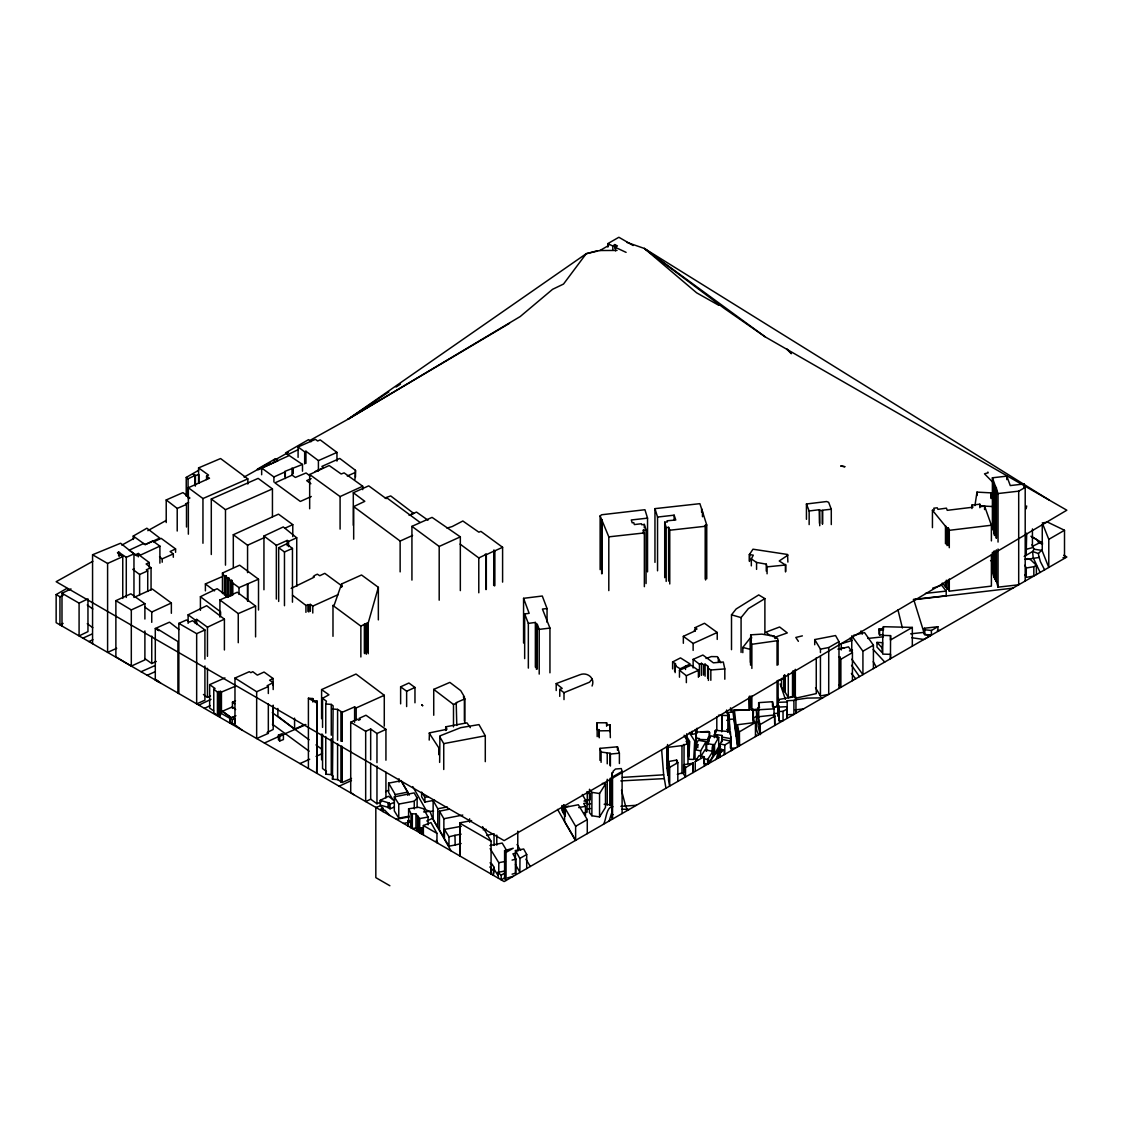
<?xml version="1.0" encoding="UTF-8"?>
<svg xmlns="http://www.w3.org/2000/svg" width="1123" height="1123" viewBox="0 0 1123 1123"><rect width="100%" height="100%" fill="white"/><g stroke="black" fill="none" stroke-linecap="round" stroke-linejoin="round"><path stroke-width="1.5" d="M890.567 635.618L890.455 658.752L890.567 654.344L882.734 654.119L882.734 635.393L890.567 635.618L890.455 640.026L912.325 627.406L912.325 646.132M696.162 731.915L695.825 747.455L696.162 731.915L709.497 732.224L709.497 738.457M700.57 756.818L705.076 749.743L712.838 751.399L707.616 759.527L707.616 764.216L703.854 763.331M882.173 648.013L882.496 642.665L876.993 642.398L876.993 647.073L882.173 652.688L882.173 648.013L876.993 642.398M882.734 635.393L883.408 626.704L912.325 627.406M709.006 741.882L709.497 732.224M734.33 710.55L736.379 726.918L736.379 736.281L734.33 719.913L734.33 710.55L753.463 709.441L752.761 716.334L754.502 722.791M753.112 722.243L753.463 709.441M753.449 721.064L753.084 710.354L759.148 709.554M756.074 709.947C758.165 718.257 753.407 726.876 758.783 734.695M974.932 505.603L976.996 492.113L991.272 492.885L991.146 498.57M1026.169 508.747L1026.675 505.954M707.785 744.409L707.785 739.72L709.006 737.193M592.074 679.092L589.519 682.194L563.999 692.666L559.745 689.438L562.216 688.399L556.208 683.584L580.044 674.698C587.132 671.849 595.415 677.955 592.074 686.027M317.093 701.117L316.7 773.242L317.093 701.117L313.022 700.471L312.798 698.562L308.404 698.225L308.404 768.441M351.513 778.45L342.248 782.478L337.588 779.615L332.464 779.222L333.124 705.82L331.271 704.402L325.768 703.981L325.768 733.094M332.464 779.222L333.124 776.035L331.271 774.617L325.768 774.196L325.768 736.52M609.143 821.011L611.544 813.277M325.768 703.981L326.386 701.187L322.554 698.295L328.941 694.8L321.599 689.592L356.005 674.039L384.277 695.291L384.277 726.118M325.768 774.196L326.386 771.417L322.554 768.511L322.554 734.26M354.952 479.353L355.486 470.34L339.75 458.437L321.88 466.424L323.564 467.659L315.198 471.435M721.598 741.685L721.977 735.453L717.316 734.779L717.204 738.05M706.002 658.499L711.35 656.576L717.443 656.674L720.84 662.795M730.357 741.685L730.848 737.095L730.357 747.932M494.162 867.405L493.292 875.294L494.162 867.405L491.874 863.868M368.232 653.712L368.232 622.886L378.353 587.329L361.536 574.99L341.589 583.96L334.233 604.946L332.984 605.494L332.984 636.32M787.883 562.09L787.546 554.467L752.986 549.203L749.434 554.495L749.434 561.43M603.486 824.268C606.42 819.664 606.139 806.3 612.947 806.735M714.368 737.643L714.368 734.526L716.137 731.41L715.056 731.27L715.056 734.4M715.056 731.27L715.505 730.301L730.385 731.761L730.848 737.095M697.832 759.667L695.039 759.148L695.039 749.785L697.79 744.563L696.218 744.156L698.295 740.296L706.016 741.699L706.016 751.062M751.329 565.866L751.329 558.931L753.294 555.183L749.434 554.495M706.648 751.245L706.648 743.44L710.957 735.888L718.706 737.376L718.706 746.739L714.551 754.024C711.322 755.232 711.322 743.033 714.551 744.661L718.706 737.376M737.502 730.147L738.415 729.431L737.334 724.756L755.456 722.454L739.425 731.817L739.425 745.869L739.159 731.157L737.502 730.147L737.502 744.184L739.159 745.209M737.502 744.184L738.415 743.468L737.334 738.808L737.334 724.756M700.64 757.056L700.64 750.824L706.016 741.699M708.515 759.008L708.515 763.696L712.838 756.088L712.838 751.399M720.011 751.75L720.011 743.945L722.707 739.495L731.241 741.222L731.241 750.585M724.167 754.67L724.167 749.982L718.734 753.112L718.734 757.8L717.288 757.52L717.288 752.845L718.411 750.978L719.885 751.273L720.04 757.042L719.267 756.874L719.885 755.961M717.288 757.52L718.411 755.653M1031.995 544.697L1034.016 549.217L1032.613 551.533L1024.176 556.432M589.477 789.258L589.477 812.659L591.877 815.761L599.556 816.926L599.556 793.512L605.494 784.008L602.377 783.363M599.556 816.926L605.494 807.409L605.494 784.008M695.249 770.968L695.249 761.605L698.997 755.597L704.332 756.748L704.332 766.111M708.543 763.682L720.531 746.346M715.66 759.569L717.794 756.186M724.167 749.982L721.345 749.336L719.45 752.157L720.138 756.986L719.45 756.832M426.768 820.983L432.537 818.33L430.165 811.718L425.87 809.753L412.787 786.633M780.162 683.921L785.426 699.39M429.211 740.085L429.435 732.884L446.898 729.29L446.112 726.735L466.943 722.847L470.326 727.634M742.822 652.645L742.822 647.438L750.108 638.201M731.508 649.67L731.508 614.828L736.141 608.975L758.713 594.923L764.889 598.615L764.889 633.456M741.082 652.435L741.082 617.594L748.395 608.596L764.889 598.615M394.327 796.867L398.763 804.082L414.261 801.162L417.124 798.088L414.148 792.894L394.327 796.867L394.327 810.918L398.763 818.134L409.095 816.182M1044.601 569.838L1040.361 561.556L1038.55 554.86L1038.466 553.541L1041.133 550.733A2.737 1.586 0 0 1 1041.681 550.34L1034.016 549.217M429.211 733.151L438.756 747.764L438.756 754.698M615.474 250.878L615.474 247.411L617.411 245.881L614.744 244.589L612.821 246.049L612.821 249.517M516.159 853.185L512.93 853.789L515.878 859.095L512.074 860.106M512.074 874.157L515.878 873.147L515.878 859.095M600.131 569.628L600.131 515.878L601.689 514.755L644.939 509.73L647.536 518.138L647.536 571.874M753.8 717.948L756.93 715.772M309.808 440.497L348.018 419.23L586.206 253.714L597.492 250.724M787.883 555.155L779.236 560.981L785.496 565.009L767.079 566.862L766.265 564.153L756.565 562.441L751.329 558.931M509.505 323.326L348.018 419.23L388.783 391.927M396.068 387.042L400.434 384.122M213.763 689.311L217.427 691.965L220.599 691.347L220.599 714.747L219.448 715.351L217.427 715.379L213.763 712.712L213.763 689.311L215.069 688.483L209.65 684.637L224.951 677.885M666.964 746.865L666.964 768.343L667.918 775.446L667.918 747.356L681.97 745.602L687.964 743.693L687.964 763.514M677.281 774.266L684.047 772.442L684.047 744.352M348.018 419.23L520.202 316.546L552.586 289.313L563.507 284.063L586.206 253.714L599.935 250.527L617.018 250.443M504.171 878.102L501.209 879.87L501.209 875.182L504.171 873.413M1032.809 546.185L1041.049 542.1M186.236 496.254L186.236 477.415L192.609 473.738L195.037 475.478L195.037 485.754M198.617 470.284L192.791 473.639L195.416 475.605L195.416 485.88M607.866 247.088L607.866 243.607L618.871 237.262L633.133 245.502M599.935 250.527L608.68 245.474M133.244 536.064L146.874 528.217L159.761 538.085L145.218 544.669L133.244 536.064L133.244 539.433M1063.818 555.253L1066.85 557.008L504.143 881.569L56.15 622.661L56.15 594.572L66.804 588.424L68.882 590.094M992.395 477.794L998.038 493.544L1018.701 491.158L1025.201 487.41L1024.064 483.985L1010.265 485.571L1006.798 476.152L992.395 477.794L992.395 529.803M814.722 639.577L820.436 649.136L828.718 647.55L838.993 641.626L835.54 635.548L814.722 639.577L814.722 644.77M611.754 816.575L612.526 819.06L612.526 776.919L622.1 771.403L621.286 768.567L615.46 769.03L613.06 771.319L613.158 772.484L611.937 772.638L611.754 816.575L612.26 774.393M733.684 719.113L728.673 719.31L728.28 716.769M506.052 852.385L513.239 848.23L504.592 850.616L504.592 878.705L506.052 880.46L506.052 852.385L504.592 850.616M838.937 656.997L839.807 656.885L839.807 684.974L840.874 687.346L840.874 659.257L852.427 652.603L848.511 646.862L838.769 649.248M1042.256 524.581L1042.256 551.014L1048.784 567.438L1048.784 539.349L1064.506 530.281L1064.506 558.356L1063.018 557.64M851.767 659.215L862.927 674.628L862.927 651.228L873.413 645.178L864.556 632.614L853.368 635.407M669.687 767.36L677.829 762.671L676.65 760.06L668.564 761.52L668.564 780.246L669.687 786.086L669.687 767.36L668.564 761.52M515.457 850.546L519.851 858.407L526.701 854.505L523.683 848.988L515.457 850.546L515.401 873.512M575.636 826.289L587.273 819.579L578.345 804.756L564.574 807.423L564.574 821.46L575.636 840.341L575.636 826.289L564.574 807.423M786.984 706.704L787.195 708.95L783.04 711.35L783.04 720.713L779.165 720.868L778.618 707.069L786.984 706.704L787.195 718.313L787.195 700.71L793.905 700.401L795.954 699.222L795.645 696.541L777.818 699.671L778.183 716.376L778.099 680.257M685.507 767.599L693.172 763.177L683.612 764.749L683.612 774.112L685.507 776.962L685.507 767.599L683.612 764.749M704.332 756.748L695.249 761.605M720.011 743.945L724.784 744.942L731.241 741.222M760.538 724.321L774.744 716.123L774.449 714.972L758.095 716.797C761.015 722.075 760.538 749.055 760.032 724.377M1024.892 565.29L1026.268 567.999L1033.834 566.694L1036.375 565.22L1030.802 559.9L1027.896 558.58L1025.004 559.212M937.902 626.704L924.355 628.248L924.566 629.75L931.402 630.452L937.902 626.704L937.902 631.393M731.494 750.431L732.421 749.897L730.989 747.693L730.483 741.812M92.83 561.289L56.15 581.7L504.129 840.622L667.006 746.683L1066.836 510.207L765.395 336.984L724.223 308.376L644.363 248.464L626.859 242.371M121.86 545.118L134.086 538.324M147.829 530.66L166.176 520.454M244.098 477.078L270.082 462.606M273.142 460.907L288.414 452.401M493.671 585.294L493.994 550.298L494.836 550.832L494.836 585.673M188.467 498.752L189.941 497.98M672.607 668.901L672.607 661.952L680.496 657.896L690.182 664.03L680.173 668.775L675.218 665.785L675.162 672.635M675.162 665.7L676.102 665.209L674.614 664.283L675.625 663.791L672.607 661.952M273.184 689.564L273.184 682.63L267.134 685.732L268.327 686.574L268.327 693.509M422.318 829.602L419.693 828.086L422.318 829.602L422.318 834.277L422.501 829.251L420.535 828.002L420.535 832.69L422.501 833.94M730.848 748.072L735.34 748.213M394.384 807.002L390.046 808.827L389.105 807.662L380.22 805.037L380.22 800.348L388.432 796.277L394.594 800.797M273.071 685.437L273.071 678.503L269.576 680.215L273.184 682.63M351.443 780.541L339.132 786.198M278.672 601.451L278.672 547.715L286.519 543.883L292.457 548.431L292.457 602.181M291.194 588.41L314.243 577.166L313.275 576.492L315.282 575.116L317.388 574.19L319.746 575.734L324.786 573.348L342.361 586.276M206.562 479.535L206.562 476.096L208.583 475.113L198.574 467.898L220.571 458.549L247.832 478.875L247.832 484.027M298.479 449.481L287.727 454.703L285.565 452.892L308.502 439.669L311.043 441.732M61.99 626.044L61.99 593.267L70.988 588.915M79.087 603.149L87.959 598.84L87.959 631.617L79.087 635.913L79.087 603.149L61.99 593.267M219.926 712.628L229.766 718.313L231.17 717.639L222.565 711.477L219.926 712.628L219.926 717.316M231.17 722.328L229.766 723.001L229.766 718.313M204.456 708.374L210.282 705.581M336.956 461.104L336.956 452.429L320.223 439.893L317.641 441.002L315.437 439.332L298.086 446.954L304.67 451.853L305.947 451.249L318.413 460.612L318.413 471.014M460.107 544.108L478.791 557.934L486.315 554.355L485.29 554.285L486.034 554.79L486.034 589.631M198.855 705.132L211.012 699.32M186.236 477.415L188.06 478.791L195.037 475.478M224.403 619.152L206.688 605.704L188.117 614.814L195.276 620.064L196.736 619.391L207.46 627.196L224.403 619.152L224.403 649.978M203.431 694.491L207.46 697.411L210.534 695.951M175.581 552.305L175.581 548.936L170.092 551.533L173.307 553.892L173.307 557.261M353.675 539.138L353.675 506.599L364.821 501.335L353.296 492.758L368.709 485.852L386.13 498.598L387.182 498.121L419.946 522.349M750.697 634.832L751.708 637.99L750.403 638.229L751.427 640.91L750.557 641.022L751.863 644.293L778.099 640.601L777.467 638.159L774.954 638.454L774.224 636.25L761.913 634.13L750.697 634.832L750.697 658.976M773.677 707.055L778.099 706.128M284.751 476.503L284.751 471.449L302.494 464.445L302.494 471.183M353.703 794.621L350.713 792.473L350.713 722.243L357.254 719.197L358.714 720.236L360.329 719.394L359.023 718.411L365.972 715.239L385.933 729.374L385.933 760.201M695.151 631.098L695.151 627.631L704.5 623.265L717.232 632.488L717.232 639.422M683.346 643.282L683.346 636.348L695.067 630.887L694.295 630.27L696.976 629.034L695.151 627.631M159.901 546.129L140.586 555.043L138.326 553.457L135.49 554.762L129.271 550.144L143.688 543.49L145.148 544.529L152.714 540.949L159.901 546.129L159.901 563.156M410.737 514.727L413.643 513.379L390.706 495.931L385.063 497.896M486.034 554.79L494.274 550.972L493.671 550.467M400.63 703.854L400.63 686.827L408.898 683.009L414.963 687.473L414.963 702.787M350.713 722.243L365.677 731.326L370.674 729.009L376.963 733.53L376.963 762.643M376.963 733.53L385.933 729.374M385.666 791.645L388.642 790.269M381.441 801.668L376.963 803.745L370.674 799.225L365.677 801.541L365.677 731.326M153.654 541.847L161.179 538.366L175.581 548.936M309.667 508.761L309.667 474.51L329.179 465.526L341.167 473.99L344.129 472.881L362.715 486.231L362.715 489.656M224.46 595.106L224.46 576.267L225.849 575.622L227.478 578.513L227.478 597.352M144.797 607.08L151.745 612.035L171.356 602.995L171.356 613.284M144.797 658.569L151.745 663.539L156.265 661.447M364.456 653.375L364.456 624.262L368.232 622.886M134.058 568.814L132.795 569.389L139.617 574.485L139.617 595.036M144.895 603.711L130.872 593.814L115.88 600.651L131.307 609.929L144.895 603.711L144.895 619.026M115.88 600.651L115.88 656.829L131.307 666.107L144.895 659.875L144.895 630.944M311.155 478.595L306.691 480.63L310.874 483.732M309.667 474.51L340.087 496.577L362.715 486.231M222.466 593.59L222.466 573.039L239.634 565.192L258.515 579.187L258.515 610.014M494.836 550.832L502.599 547.294L502.599 582.121M305.877 724.658L282.449 734.849M302.494 464.445L289.229 455.545L261.659 468.01L273.914 476.98L285.312 471.786L285.312 478.524M56.15 594.572L59.954 596.776L63.099 595.344M233.303 567.283L233.303 534.745L278.49 514.152L292.78 524.638L292.78 536.626M63.099 623.419L59.954 624.865L59.954 596.776M233.303 534.745L247.565 545.231L264.719 537.426M284.989 528.189L292.78 524.638M232.447 708.431L232.447 702.198L235.507 700.808M683.346 636.348L693.13 643.465L717.232 632.488M679.471 677.197L679.471 670.263L691.122 665.265L698.408 670.347L698.408 677.281M119.066 555.983L118.617 552.165L117.424 552.698L122.758 556.629L122.758 598.475M119.066 552.502L126.281 557.331L126.281 597.45M126.281 557.331L133.96 553.864L133.96 597.464L152.321 589.042L171.356 602.995M311.282 496.506L300.332 501.448L274.938 482.862L292.106 475.141L295.377 477.443L306.074 472.965L310.018 475.927M82.934 638.145L91.875 634.088M88.857 641.556L92.928 639.717M230.51 596.187L230.51 580.773L231.675 580.268L232.812 583.062L239.002 587.624L258.515 579.187M460.332 536.864L432.06 517.38L411.93 526.35L439.191 546.452L460.332 536.864L460.332 590.614M292.513 595.218L305.933 605.409L310.383 604.399L312.784 606.097L338.22 594.586M264.41 743.019L279.445 736.211M400.63 686.827L406.638 691.249L414.963 687.473M149.275 567.705L149.275 562.567L146.116 563.999L151.058 567.747L151.058 590.01M296.739 586.346L296.739 537.805L283.277 526.94L263.947 536.008L276.342 545.329L287.207 540.43L288.569 541.44L288.569 546.648M409.109 515.387L416.493 512.074L427.961 520.188M353.675 506.599L400.139 541.061L412.576 535.446M235.9 715.73L231.422 717.751L222.396 711.252L232.279 706.943L235.676 709.525M188.355 534.169L188.355 487.733L209.538 478.244L206.562 476.096M92.563 643.704L92.563 554.762L107.597 563.451L122.758 556.629M116.694 648.294L107.597 652.393L107.597 563.451M446.982 528.105L452.26 526.533L462.844 521.002L478.833 532.176L480.911 531.39L502.599 547.294M230.061 718.481L232.728 717.288L234.651 718.678L234.651 723.366L232.222 724.419L232.222 719.745L230.061 718.481L230.061 723.17M332.464 709.006L337.588 709.385L342.248 712.263L354.615 706.886L356.173 707.925L384.277 695.291M159.522 556.868L162.217 558.847L173.307 553.892M147.183 675.274L155.114 671.722M316.068 756.383L322.441 753.519M299.967 763.57L309.681 759.232M92.563 554.762L120.582 543.237L133.96 553.864M139.617 574.485L147.731 570.877L147.731 591.428M288.569 541.44L296.739 537.805M219.911 617.103L219.911 599.977L237.318 592.228L255.581 606.069L255.581 636.895M178.852 693.579L178.852 623.363L186.544 619.952L189.394 622.086L192.538 620.696L204.919 629.975L204.919 659.103M178.852 623.363L196.665 633.653L204.919 629.975M693.13 667.96L693.13 659.369L702.886 655.032L713.372 662.823L723.296 662.009L724.812 668.915L724.812 679.218M679.471 670.263L686.35 675.709L698.408 670.347M272.44 488.912L258.164 478.384L211.292 499.005L225.484 509.674L272.44 488.912L272.44 516.65M347.288 476.012L354.952 472.615M141.049 671.736L155.086 665.532M241.978 730.062L234.974 724.868L234.974 678.053L249.348 671.68L250.808 672.691L252.787 671.694L257.349 675.134L264.059 672.045L273.071 678.503M332.984 605.494L360.862 626.143L364.456 624.262M428.06 824.844L428.06 817.039L423.539 808.728L418.416 807.297L408.604 808.799L411.032 813.712L415.945 813.95L419.665 818.583L419.693 832.761L422.515 834.178M318.413 460.612L336.956 452.429M278.672 547.715L284.47 551.955L292.457 548.431M234.974 678.053L256.662 691.726L268.327 686.574M268.327 703.91L268.327 733.389L256.662 738.541L256.662 691.726M924.032 632.389L910.613 633.821M166.218 522.56L166.218 499.96L182.965 492.604L188.79 497.082M188.355 487.733L202.954 498.542L247.832 478.875M232.222 719.745L234.651 718.678M205.397 590.866L205.397 583.932L221.329 577.011M155.297 628.473L158.905 630.55L155.297 628.473L155.297 679.962L158.905 682.04L155.297 679.962M219.911 599.977L238.258 613.593L255.581 606.069M433.731 715.253L433.731 689.382L449.846 682.391L460.711 690.617L464.375 696.807L464.375 720.952M464.375 696.807L463.336 696.906L464.824 698.885L456.205 702.647L456.794 725.458M188.608 502.458L185.562 503.778L186.502 504.409L186.502 527.01M166.218 499.96L177.209 508.424L186.502 504.409M433.731 689.382L453.495 704.458L456.794 703.026M200.413 610.336L200.413 596.72L206.127 593.87L217.146 588.705L228.222 596.917M151.058 567.747L146.299 569.782L147.731 570.877M277.872 708.459L277.872 716.263L294.577 729.066L305.358 724.447M390.046 808.827L390.046 804.138L394.384 802.313M195.416 475.605L198.869 474.453L198.869 483.016M220.599 691.347L221.442 692.063L235.507 686.181M693.13 659.369L699.447 664.17L701.496 663.314L703.545 664.802L703.545 675.105M703.545 664.802L705.09 664.17L707.672 666.065L708.402 668.41L708.402 680.426M227.478 578.513L228.755 577.994L230.51 580.773M278.42 735.13L282.041 733.698L283.417 734.891L283.417 739.566L279.739 740.955L278.42 739.804L278.42 735.13L279.739 736.267L279.739 740.955M423.371 834.88L423.371 825.517L430.951 822.569L436.959 833.378L436.959 842.741M382.971 811.648L382.971 808.223L380.725 809.079L382.522 810.792L384.656 810.048L389.863 815.523M777.79 680.861L782.422 679.092M779.264 705.876L772.933 707.532M279.739 736.267L283.417 734.891M773.017 636.601L774.266 636.151L775.291 637.162L787.307 632.909L779.615 626.985L766.054 632.109L769.494 635.421L771.627 635.379M932.694 588.157L941.706 585.237L946.198 591.105L946.198 595.78L913.35 599.401M688.245 746.683L688.245 743.566L689.101 743.286L685.409 736.8M849.423 650.975L852.483 650.035M507.47 877.905L513.239 876.319M1026.352 549.287L1032.43 547.645L1032.43 528.919M1026.45 559.436L1039.238 557.429M486.821 835.456L494.036 833.687L494.036 845.394M802.369 635.871L795.814 637.457L798.383 641.317M380.22 800.348L389.105 802.987L390.046 804.138M795.323 698.267L816.253 693.607L816.253 657.867M837.926 649.136L844.257 647.746M587.511 804.489L590.487 803.843M587.511 809.164L590.487 808.518M701.608 512.327L701.608 508.859L706.746 525.003L706.746 578.752M439.64 762.405L439.907 735.902L460.697 727.662L478.974 724.602L485.29 735.79L485.29 761.661M687.332 744.338L687.332 741.026L686.111 741.278L687.964 743.693M585.139 800.502L589.35 799.618M690.084 732.35L692.147 734.358L695.277 733.712M439.458 811.185L443.866 818.723L443.866 837.449L439.458 829.911L439.458 811.185L449.2 809.22M564.013 804.7L565.304 806.875L568.659 806.202M483.157 829.827L486.105 829.237M583.693 812.855L587.062 812.182L587.062 802.819L583.693 803.492L585.476 806.286L585.476 815.649M489.951 845.521L502.192 843.064L506.585 850.392M498.542 878.326L497.756 872.403L504.522 871.055M420.535 828.002L423.483 827.426M578.668 807.619L585.476 806.286M392.783 799.632L388.614 792.501L388.614 783.138L401.023 780.724L407.691 792.136L407.691 795.266M388.614 783.138L395.268 794.551L407.691 792.136M443.866 818.723L462.774 815.059M490.147 848.637L498.78 862.689L505.434 861.397M815.537 687.753L820.436 695.951L828.718 694.365L828.718 647.55M785.23 675.302L785.23 692.33L788.29 697.551L792.529 696.737L792.529 671.203M407.958 820.843L408.323 826.191L407.958 820.843L409.432 820.562L410.625 822.836L410.625 827.525M461.371 826.303L444.441 829.406L444.441 838.769L448.975 846.152L455.166 845.029L454.983 835.33L461.118 834.15M461.118 843.513L455.166 845.029M439.64 736.534L443.739 743.623L485.29 735.79M396.363 819.285L409.207 816.856M434.643 800.208L424.915 802.033L421.63 796.811L421.63 792.122L424.915 797.344L428.158 796.74M403.48 823.398L408.028 822.541M515.457 864.584L520.005 872.417M459.883 822.794L460.262 856.203L459.883 822.794L471.604 820.604M419.665 818.583L428.06 817.039M437.773 808.728L437.773 827.454L433.141 819.271L433.141 800.545L437.773 808.728L447.319 806.988M444.441 829.406L448.975 836.789L454.983 835.33M433.59 811.101L423.596 811.887M705.356 578.991L705.356 525.241L706.746 525.003M1024.892 574.653L1026.268 577.362L1033.834 576.043L1033.834 566.694M795.898 699.741L807.367 698.099L822.682 697.846M419.665 832.62L415.945 827.988L412.323 828.507L412.323 814.456M991.398 540.893L991.398 525.241L984.576 506.094L980.646 506.641L979.832 504.213L971.971 505.055L971.971 508.537M1042.256 522.925L1047.689 522.167L1064.506 530.281M547.055 622.31L547.055 608.554L542.283 596.018L523.571 598.32L529.158 613.34L524.666 613.902L528.343 623.391L535.362 622.437L536.359 624.444L536.359 669.154M600.131 515.878L608.806 536.85L608.806 590.6M666.178 581.405L666.178 527.656L668.62 527.333L669.757 530.224L669.757 583.974M750.557 696.204L750.557 706.549L751.863 709.82L758.572 708.978M831.287 524.567L831.287 509.238L828.648 502.318L826.64 501.532L806.44 503.988L809.15 510.979L819.481 509.688L819.748 525.732M879.042 628.978L879.604 630.368L883.352 629.905L882.903 628.543L879.042 628.978L879.042 633.653L879.604 635.057L883.352 634.579M613.158 814.624L611.937 814.765L612.26 816.519M971.971 505.055L972.911 507.203L947.25 510.333L946.436 508.158L937.93 509.337L937.242 507.793L933.775 508.214L934.28 510.179L932.441 510.249L947.068 528.203L948.416 528.077L949.286 530.323L991.398 525.241M948.416 580.24L949.286 591.175L991.398 586.108L991.398 554.804M838.937 685.086L839.807 684.974M795.14 709.904L803.521 708.894M646.062 583.567L646.062 529.817L644.321 524.413L641.71 524.722L641.359 523.739L634.355 524.567L633.751 522.644L632.179 522.813L631.294 519.977L647.536 518.138M536.359 624.444L537.285 624.346L539.208 629.371L549.947 628.094L549.947 672.817M993.911 551.196L993.911 577.194L992.395 571.41L992.395 552.348M996.452 550.2L996.452 581.405L998.038 587.161L1018.701 584.788L1018.701 491.158M1012.876 588.143L913.771 599.724L924.622 634.635L931.178 635.267L923.878 639.464L911.96 637.766M701.608 508.859L699.882 503.666L654.962 508.635L657.545 517.057L674.137 515.176L675.779 520.005L667.062 520.791L667.357 521.942L664.718 522.181L664.718 577.657M643.339 533.593L643.339 530.126L646.062 529.817M666.964 768.343L668.213 768.202M608.806 536.85L644.363 532.92L644.363 586.669M669.757 530.224L705.581 526.238L705.356 525.241M925.45 593.379L946.198 591.105M937.326 630.691L939.544 630.438M822.443 523.809L822.443 510.193L831.287 509.238M867.798 638.454L883.366 636.783M547.055 608.554L542.437 609.045L549.947 628.094M737.544 746.949L732.982 712.024L726.778 712.684L726.09 711.196M995.427 551.786L995.427 579.524L996.452 581.405M773.986 713.624L779.109 713.105M993.911 577.194L995.427 579.524M619.391 753.21L617.482 746.809L599.977 748.353L601.086 752.031L610.14 753.266L610.393 754.038L619.391 753.21L619.391 763.5M629.175 809.458L622.114 809.178M946.268 580.296L946.268 587.259L947.068 589.056L948.416 588.929M604.16 804.265L610.14 804.756L610.393 805.528L610.393 778.071M718.453 715.225L727.872 715.576L727.872 732.294M708.402 668.41L710.831 669.982L724.812 668.915M760.032 733.74L758.095 726.16L758.123 707.799L759.485 707.701L758.657 702.647L772.484 701.707L774.014 708.852L774.014 716.656M636.39 805.289L620.893 806.328M622.409 777.397L663.651 774.814L665.967 788.234M758.123 707.799L758.727 709.764L774.014 708.852M781.51 678.474L781.51 686.981L784.472 691.81L784.472 674.783M620.822 780.892L664.311 778.618M583.974 801.064L587.175 800.938M778.618 707.069L779.165 711.505L783.04 711.35M599.247 737.783L599.078 729.627L597.183 729.683L597.099 722.777L606.617 722.791L606.729 724.967L610.042 724.896L610.336 737.629M726.693 720.306L729.431 720.222L729.431 729.585L726.693 729.669M731.494 710.045L749.392 709.764L749.392 696.134M599.247 730.848L610.336 730.694M590.066 793.666L587.357 793.259L587.175 791.575L587.357 801.064M990.584 560.658L993.869 560.742M707.785 739.72L699.503 739.481L699.418 738.583L695.825 738.092M979.944 505.869L993.322 506.571M819.748 510.404L822.513 510.586L822.513 524.202M924.355 628.248L924.566 634.425L931.402 635.127L931.402 630.452M942.225 583.16L946.268 587.259M714.368 734.526L717.204 734.919M730.357 738.569L721.598 736.997M590.277 790.283L591.877 792.361L599.556 793.512M707.616 759.527L703.854 758.643L703.84 763.542M695.039 749.785L700.64 750.824M717.288 752.845L718.734 753.112M706.648 743.44L713.105 744.675M742.822 647.438L750.346 649.375M1039.351 543.083L1042.607 543.981M732.982 712.024L731.073 711.07L730.483 707.841M731.508 614.828L741.082 617.594M1038.466 553.541L1032.613 551.533L1033.174 557.71L1040.123 572.421M615.474 247.411L626.101 252.366M607.866 243.607L612.821 246.049M718.832 305.344L696.597 292.794L644.363 248.464L1048.896 499.847M1030.914 536.247L1036.866 539.672L1038.943 543.139M419.693 832.761L422.318 834.277M1031.925 536.822L1042.551 542.971M308.404 698.225L316.7 703.026M460.262 823.44L491.074 841.239L491.074 874.017M423.371 825.517L436.959 833.378M408.323 821.503L410.625 822.836M489.853 866.984L493.292 870.62M501.209 875.182L497.756 872.403M389.863 885.738L375.826 877.639L375.826 807.409L380.416 805.879L382.971 808.223M272.412 724.209L309.106 751.175M268.327 733.389L267.134 732.547L273.184 729.445L273.184 705.174M213.707 710.929L209.65 708.037L209.65 684.637M87.257 604.988L92.802 608.989M87.257 623.714L92.802 627.701M644.363 248.464L765.395 336.984M232.447 702.198L234.721 703.854M133.511 553.4L136.767 555.815L138.943 554.86L149.275 562.567M309.092 739.762L272.313 712.642M315.984 744.9L321.487 749.013M200.413 596.72L220.613 611.853L220.613 615.25M205.397 583.932L214.535 590.88M156.139 679.597L160.547 682.995M178.95 629.512L169.475 622.184L156.139 628.108L177.911 641.542L177.911 693.031M873.203 649.515L884.727 662.051M849.886 638.313L851.922 640.531L841.267 643.732L841.267 649.978M993.111 482.581L984.492 473.794L988.198 472.797L987.861 472.053M851.402 673.407L855.726 678.783M689.311 732.603L694.702 741.012L693.705 759.443L688.708 759.274L689.704 741.503L687.023 737.053M851.767 635.815L862.927 651.228M851.543 665.293L859.474 676.622M222.466 573.039L224.46 576.267M490.147 862.689L491.874 865.496M493.601 868.304L497.924 875.336M517.057 844.496L520.595 850.364M525.901 859.151L530.323 866.479M561.823 807.086L561.823 810.202L565.304 816.239L565.304 806.875M575.439 840.453L557.57 809.416M436.243 840.439L437.928 843.303M482.567 826.654L491.074 841.239M873.245 661.686L876.277 666.936M432.509 818.372L451.095 850.911M582.332 794.508L587.062 802.819M401.122 780.555L409.319 795.042M561.823 805.528L563.367 808.251M777.958 698.113L779.25 700.471M684.16 735.242L687.332 741.026M688.245 743.566L689.087 745.405L687.655 745.798L688.483 747.539L688.483 756.902L687.655 755.161L689.087 754.768L689.101 743.286M839.807 656.885L840.874 659.257M860.948 630.958L862.296 634.158M1042.846 524.413L1048.784 539.349M755.456 736.491L755.456 722.454M643.339 530.126L644.363 532.92M755.751 734.344L756.312 736.112M696.611 738.583L695.319 729.501M758.123 721.836L758.727 723.802M611.754 774.449L612.526 776.919M627.687 810.315L625.581 806.061L621.524 790.269M664.718 522.181L666.178 527.656M897.979 609.943L902.387 627.954M726.623 710.031L727.872 715.576M667.567 761.759L666.585 746.36M663.651 774.814L661.672 750.178M787.195 700.71L787.391 701.987L778.183 702.324L777.818 699.671M787.391 716.025L787.195 714.761L793.905 714.439L793.905 700.401M667.539 744.507L667.918 747.356M729.431 720.222L728.673 713.849L728.673 720.096M795.645 710.592L795.954 713.259L795.954 699.222M666.669 746.725L667.188 751.413M730.497 742.457L730.848 746.458M749.027 697.313L749.392 709.764M1036.375 565.22L1036.375 574.583M1026.675 533.706L1026.169 555.562L1026.169 533.018M1026.268 567.999L1026.268 577.362M1025.201 487.41L1025.201 581.04M1024.064 483.985L1024.064 487.452M1006.798 476.152L1006.798 479.619M998.038 493.544L998.038 542.086M998.038 549.021L998.038 587.161M996.452 487.789L996.452 538.057M996.185 487.817L996.185 538.085M996.185 550.228L996.185 581.433M995.427 485.894L995.427 534.45M995.034 485.936L995.034 534.478M995.034 551.814L995.034 579.566M994.431 485.248L994.431 535.517M994.431 551.126L994.431 573.671M993.911 483.578L993.911 533.846M991.272 492.885L991.272 498.036M984.576 506.094L984.576 509.561M979.832 504.213L979.832 507.694M976.996 492.113L976.996 495.552M949.286 530.323L949.286 547.701M949.286 579.005L949.286 591.175M948.416 528.077L948.416 545.469M947.068 528.203L947.068 545.581M947.068 580.352L947.068 589.056M946.268 526.406L946.268 543.785M945.482 526.322L945.482 543.7M945.482 581.953L945.482 587.175M932.441 510.249L932.441 527.642M924.566 629.75L924.566 634.425M883.408 626.704L883.408 630.115M879.604 630.368L879.604 635.057M873.413 645.178L873.413 668.578M852.427 652.603L852.427 680.678M851.767 637.485L851.767 652.533M838.993 641.626L838.993 688.441M820.436 649.136L820.436 652.603M820.436 656.071L820.436 695.951M819.481 509.688L819.481 523.304M809.15 510.979L809.15 524.595M806.44 503.988L806.44 519.317M795.323 669.322L795.323 696.569M794.93 670.333L794.93 697.58M793.47 670.782L793.47 696.316M788.29 673.716L788.29 697.551M785.651 564.392L785.651 571.326M785.496 565.009L785.496 571.944M784.051 675.821L784.051 691.15M783.686 675.849L783.686 691.164M779.165 711.505L779.165 720.868M778.099 640.601L778.099 664.746M777.046 641.093L777.046 665.237M777.046 680.763L777.046 706.634M774.744 716.123L774.744 725.486L774.449 714.972M772.484 701.707L772.484 706.381M767.079 566.862L767.079 573.797M766.265 564.153L766.265 571.088M758.657 702.647L758.657 707.336M758.727 709.764L758.727 717.569M756.565 562.441L756.565 569.375M751.863 644.293L751.863 668.438M751.863 696.021L751.863 709.82M750.697 696.92L750.697 700.373M750.557 641.022L750.557 665.167M750.403 638.229L750.403 662.373M750.403 696.864L750.403 703.77M749.546 554.158L749.546 561.093M738.387 731.031L738.387 745.068M730.736 737.095L730.736 746.458M724.784 744.942L724.784 754.305M722.019 716.025L722.019 731.059M721.977 735.453L721.977 741.685M721.724 715.084L721.724 731.803M721.345 749.336L721.345 752.452M718.327 657.938L718.327 661.419M717.316 734.779L717.316 737.909M716.797 716.685L716.811 730.357M715.505 730.301L715.505 733.417M714.747 733.586L714.747 736.702M714.551 744.661L714.551 754.024M713.273 744.381L713.273 753.744M710.831 669.982L710.831 680.285M708.276 737.221L708.276 741.91M707.672 666.065L707.672 678.081M705.581 526.238L705.581 579.987M705.09 664.17L705.09 676.186M702.465 511.541L702.465 516.734M701.496 663.314L701.496 675.33M699.447 664.17L699.447 676.186M697.79 744.563L697.79 747.679M697.032 728.237L697.032 733.263M696.218 744.156L696.218 748.844M693.172 763.177L693.172 772.54L692.933 762.854M693.13 643.465L693.13 650.399M692.147 731.227L692.147 734.358M686.743 733.74L686.743 742.008M686.35 675.709L686.35 682.644M685.493 666.023L685.493 669.49M681.97 745.602L681.97 773.691M677.829 762.671L677.829 781.397M676.65 760.06L676.65 763.472M674.614 664.283L674.614 671.231M674.137 515.176L674.137 520.37M668.62 527.333L668.62 581.082M667.581 746.416L667.581 766.237M657.545 517.057L657.545 570.807M654.962 508.635L654.962 562.37M644.321 524.413L644.321 527.88M622.1 771.403L622.1 813.543M617.482 746.809L617.482 750.248M614.744 244.589L614.744 248.071M610.393 754.038L610.393 766.054M610.14 753.266L610.14 765.282M610.14 779.011L610.14 804.756M610.042 724.896L610.042 731.831M607.234 753.505L607.234 763.808M607.234 779.264L607.234 805.009M606.617 722.791L606.617 726.258M602.167 519.893L602.167 573.642M601.647 519.963L601.647 573.713M601.086 752.031L601.086 762.335M599.977 748.353L599.977 760.369M599.078 729.627L599.078 736.562M597.099 722.777L597.183 736.618M591.877 792.361L591.877 815.761M590.01 793.217L590.066 799.913M587.273 819.579L587.273 833.617M563.999 692.666L563.999 699.601M563.353 805.163L563.353 812.968M559.745 689.438L559.745 696.372M556.208 683.584L556.208 690.519M539.208 629.371L539.208 674.095M537.285 624.346L537.285 669.055M535.362 622.437L535.362 667.146M528.343 623.391L528.343 668.101M526.701 854.505L526.701 868.556M524.666 613.902L524.666 658.611M523.571 598.32L523.571 643.03M520.005 858.379L519.851 872.459M517.773 831.146L517.773 851.206M498.78 862.689L498.78 873.61M496.787 835.105L496.787 845.142M494.274 550.972L494.274 585.813M493.994 550.298L493.994 585.125M491.298 869.469L491.298 874.143M486.315 554.355L486.315 589.196M478.791 557.934L478.791 592.776M469.639 818.821L469.639 822.233M464.824 698.885L464.824 723.03M453.495 704.458L453.495 726.876M448.975 836.789L448.975 846.152M446.112 726.735L446.112 730.203M445.691 727.016L445.691 730.483M443.739 743.623L443.739 769.494M439.191 546.452L439.191 600.187M424.915 797.344L424.915 802.033M419.96 827.974L419.96 832.648M418.177 816.224L418.177 830.276M417.517 816.309L417.517 830.346M417.124 798.088L417.124 807.451M415.945 813.95L415.945 827.988M414.261 801.162L414.261 808.953M411.93 526.35L411.93 580.1M411.032 813.712L411.032 827.763M408.604 808.799L408.604 821.292M406.638 691.249L406.638 706.564M400.139 541.061L400.139 571.888M399.044 778.772L399.044 782.113M398.763 804.082L398.763 818.134M395.268 794.551L395.268 797.681M389.105 802.987L389.105 807.662M388.109 803.226L388.109 807.9M385.933 772.189L385.933 797.877M378.353 587.329L378.353 619.882M376.963 766.068L376.963 803.745M370.674 729.009L370.674 759.836M370.674 763.261L370.674 799.225M366.674 623.546L366.674 652.66M366.309 623.405L366.309 654.246M364.666 624.458L364.666 653.572M360.862 626.143L360.862 656.969M356.173 707.925L356.173 719.913M355.486 470.34L355.486 477.078M354.615 706.886L354.615 722.3M353.296 492.758L353.296 525.297M342.248 712.263L342.248 741.377M342.248 746.514L342.248 782.478M341.589 583.96L341.589 587.385M341.673 711.898L341.673 741.012M341.673 746.149L341.673 782.113M341.013 712.193L341.013 741.306M341.013 746.444L341.013 782.408M340.087 496.577L340.087 529.115M337.588 709.385L337.588 740.225M337.588 743.651L337.588 779.615M331.271 704.402L331.271 735.228M331.271 738.653L331.271 774.617M322.554 698.295L322.554 727.409M321.599 689.592L321.599 718.706M321.599 734.119L321.599 759.808M312.784 606.097L312.784 613.032M312.798 698.562L312.798 701.987M310.383 604.399L310.383 611.333M308.839 605.058L308.839 612.007M307.927 604.511L307.927 611.445M305.947 451.249L305.947 463.378M305.933 605.409L305.933 612.344M304.67 451.853L304.67 463.981M298.086 446.954L298.086 457.356M294.577 718.144L294.577 729.066M293.243 468.712L293.243 473.766M292.022 468.038L292.022 474.776M287.207 540.43L287.207 545.638M284.47 551.955L284.47 605.704M276.342 545.329L276.342 599.078M273.914 476.98L273.914 482.034M273.071 706.241L273.071 725.318M263.947 536.008L263.947 589.757M261.659 468.01L261.659 474.762M247.804 584.016L247.804 601.142M247.565 545.231L247.565 572.632M247.453 583.792L247.453 600.917M239.002 587.624L239.002 594.474M238.258 613.593L238.258 642.721M232.812 583.062L232.812 595.05M231.675 580.268L231.675 595.681M228.755 577.994L228.755 596.832M225.849 575.622L225.849 596.173M225.484 509.674L225.484 565.15M221.442 692.063L221.442 712.122M219.448 691.936L219.448 715.351M218.578 691.417L218.578 714.818M217.427 691.965L217.427 715.379M211.292 499.005L211.292 554.495M207.46 627.196L207.46 656.309M207.46 668.297L207.46 697.411M204.919 665.953L204.919 700.205L196.665 703.868L196.665 633.653M202.954 498.542L202.954 543.251M198.574 467.898L198.574 483.381M196.736 619.391L196.736 624.528M195.276 620.064L195.276 623.49M188.06 478.791L188.06 497.629M188.117 614.814L188.117 623.377M177.209 508.424L177.209 531.025M162.217 558.847L162.217 562.216M151.745 612.035L151.745 622.339M151.745 636.067L151.745 663.539M138.326 553.457L138.326 556.868M131.307 609.929L131.307 666.107M119.459 552.319L119.459 555.815M118.617 552.165L118.617 555.646M729.332 723.591A276.23 159.48 0 0 1 730.104 734.217M708.627 731.578L701.314 731.789L708.627 731.578M275.36 458.788L257.349 469.175L258.22 469.807L277.999 460.697L275.36 458.788M844.777 466.705L840.93 466.017L844.777 466.705M421.841 704.907L422.669 705.679L421.841 704.907M787.63 349.744L786.718 349.071L791.406 353.689L787.63 349.744"/></g></svg>
